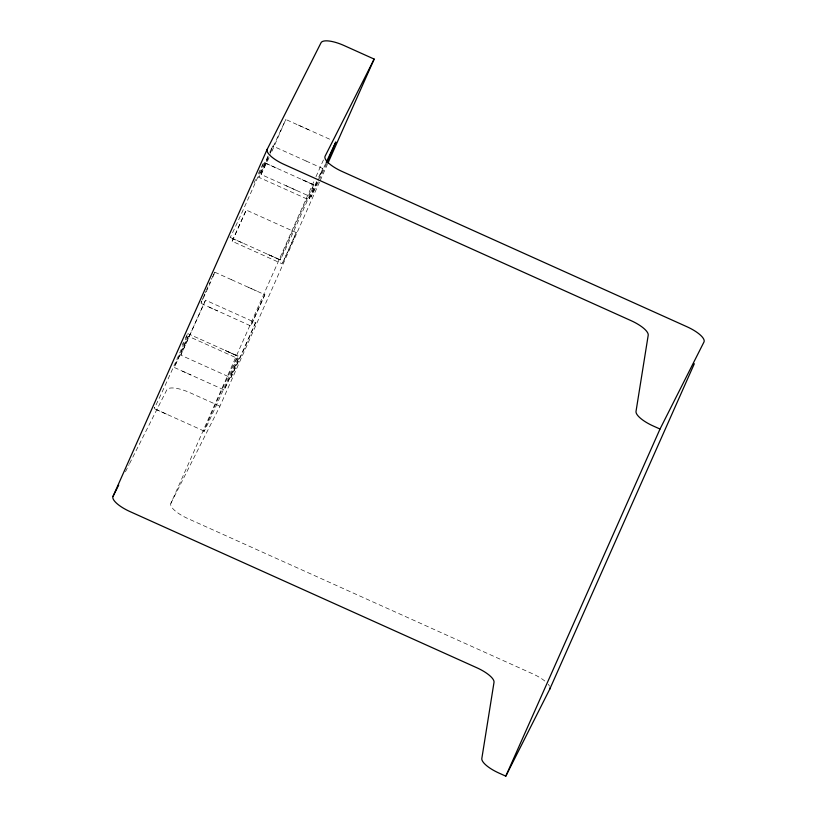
<?xml version="1.0" encoding="UTF-8"?>
<svg xmlns="http://www.w3.org/2000/svg" width="817" height="817" viewBox="0 0 817 817"><rect width="100%" height="100%" fill="white"/><g stroke="black" fill="none" stroke-linecap="round" stroke-linejoin="round"><path stroke-width="0.61" stroke-dasharray="4.08 3.06" d="M204.944 343.722L238.288 358.734L224.246 389.975L174.205 367.436L188.267 336.216L204.965 343.732M188.288 336.236L174.225 367.456M231.487 279.7L264.841 294.712L250.799 325.952L200.808 303.24M231.517 279.71L214.82 272.194L214.473 273.215M232.151 241.26L246.213 210.04L296.234 232.559L289.065 249.134L282.192 263.799L232.171 241.281L246.234 210.061M306.13 161.041L272.766 146.018L269.916 152.881M329.598 139.166L285.797 119.476L270.703 154.127M318.293 181.936L311.103 196.989L317.098 182.651M306.109 161.031L322.786 168.537L318.793 177.983M180.782 355.109L205.527 300.166L255.547 322.684L244.109 349.227L230.833 377.679L180.812 355.16L205.527 300.166M201.125 302.402L201.738 300.942M214.197 273.869L211.409 280.333M202.136 300.002L203.086 297.797M203.627 296.571L204.761 293.977M268.099 157.834L261.083 174.46L311.103 196.989M210.837 281.64L202.126 300.758M544.796 680.99A21.947 6.955 24 0 0 532.888 673.923L187.767 518.529A21.947 6.955 24 0 1 170.906 503.313L314.453 180.169M315.975 176.748L323.583 159.621M318.119 180.353L325.789 163.247M170.906 503.313L219.957 406.202L319.672 181.731M320.193 180.577L327.382 164.38M205.343 292.67L205.945 291.312M268.201 156.782L258.723 177.258L308.744 199.777L317.609 180.659M270.192 153.126L285.797 119.476M326.718 163.329L319.896 178.443M206.589 289.882L207.947 286.859M316.618 181.64L308.744 199.777M209.356 283.744L210.061 282.212M267.996 156.037L258.723 177.258M269.079 157.691L261.083 174.46M318.691 177.085L322.807 168.557M211.378 279.332L211.981 278.035M269.927 151.86L272.766 146.018M212.532 276.84L213.033 275.778M213.472 274.859L214.156 273.45M201.758 301.534L201.196 302.668M125.45 471.766L129.066 464.597M129.576 463.576L166.801 389.893A21.947 6.955 24 0 1 189.942 392.691L219.957 406.202M214.401 272.949L214.82 272.194M296.234 232.559L282.192 263.799M264.861 294.723L250.799 325.952M238.309 358.755L224.246 389.975M255.547 322.684L230.833 377.679M267.67 254.271L280.119 259.857L267.619 254.24M248.184 287.216L256.518 290.944M209.101 307.192L217.434 310.93M182.548 371.224L190.882 374.952M204.117 431.08L154.107 408.561L166.617 414.188M313.912 184.959L301.412 179.321L313.912 184.959A41.146 0.613 -65.8 0 0 288.881 239.146A41.146 0.613 -65.8 0 0 288.258 243.119A41.146 0.613 -65.8 0 0 313.912 184.959L263.85 162.399L276.401 168.057M242.659 243.006L230.149 237.379L280.17 259.898M200.308 339.208L237.818 356.1A41.146 0.613 -65.8 0 1 212.216 414.301A41.146 0.613 -65.8 0 1 212.828 410.328A41.146 0.613 -65.8 0 1 237.87 356.141L225.308 350.473M187.808 333.581L200.359 339.239M225.369 350.503L237.87 356.141M298.338 125.083L310.848 130.761M286.062 185.704L298.573 191.372M548.217 684.268A21.947 6.955 24 0 1 549.504 686.219M258.366 173.561A41.146 0.613 -65.8 0 1 255.823 181.599A41.146 0.613 -65.8 0 1 230.69 236.46M230.353 237.073A41.146 0.613 -65.8 0 1 230.22 236.92M254.036 182.916A41.146 0.613 -65.8 0 1 255.588 179.546M185.459 338.126A41.146 0.613 -65.8 0 1 178.259 356.212A41.146 0.613 -65.8 0 1 155.107 406.733M154.648 407.632A41.146 0.613 -65.8 0 1 154.301 408.255M154.178 408.102A41.146 0.613 -65.8 0 1 154.474 407.295M182.324 344.743A41.146 0.613 -65.8 0 1 183.519 342.2"/><path stroke-width="1.23" d="M694.327 363.718L549.759 689.139L505.805 776.15L498.901 773.045A21.947 6.955 24 0 1 481.826 758.482L494.009 682.348A21.947 6.955 24 0 0 476.924 667.795L129.903 511.544A21.947 6.955 24 0 1 113.042 496.327L267.241 149.215L321.01 42.78A21.947 6.955 24 0 1 344.151 45.578L374.166 59.09L327.903 163.226M505.805 776.15L660.013 429.037L703.958 342.027A21.947 6.955 24 0 0 687.097 326.81L341.976 171.417A21.947 6.955 24 0 1 325.105 156.2L374.166 59.09M327.066 162.532L335.818 141.995L326.208 162.328M113.042 496.327L117.178 488.137M117.689 487.116L118.72 485.073M660.013 429.037L653.11 425.933A21.947 6.955 24 0 1 636.024 411.37L648.208 335.236A21.947 6.955 24 0 0 631.133 320.683L284.112 164.431A21.947 6.955 24 0 1 267.241 149.215M549.994 687.863A21.947 6.955 24 0 1 549.759 689.139"/></g></svg>
